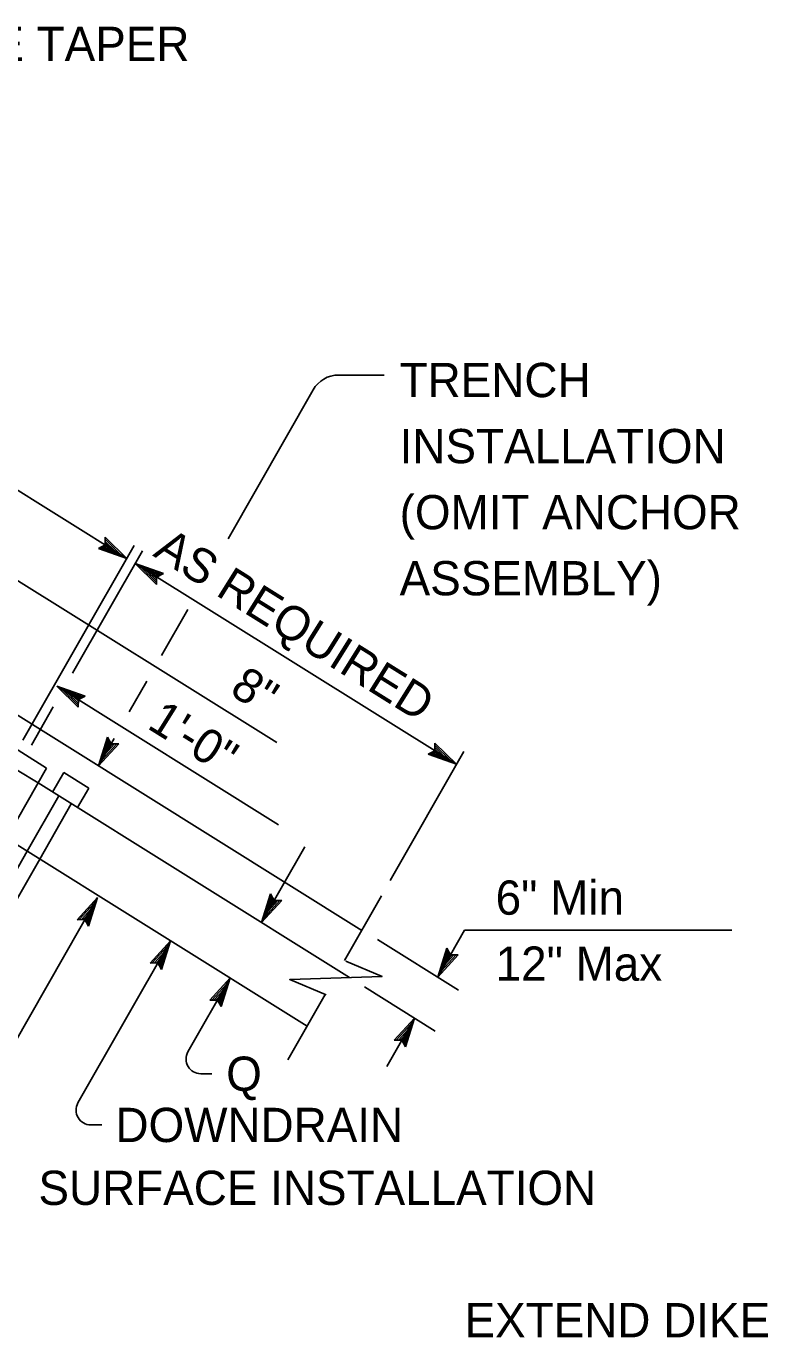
# Model space of a CAD drawing. Extents: x -894 to 866, y -476 to 714.
# Drawn here: x -121 to 29.6, y -108.8 to 159.2 of the extents above; entities that cross this region are included whole.
import ezdxf

# ---------------------------------------------------------------- set-up
doc = ezdxf.new("R2010")
doc.units = 0
for name, color, linetype in [('56 Stage 3 Anno', 7, 'Continuous'), ('57 Undefined', 7, 'Continuous'), ('60 Nongeo Data', 7, 'Continuous')]:
    doc.layers.add(name, color=color, linetype=linetype)

msp = doc.modelspace()

# ---------------------------------------------------------------- linework, layer by layer
at = {"layer": '56 Stage 3 Anno'}
for p, q in [((-168.38, 92.86), (-100.52, 50.45)), ((-57.24, 87.92), (-47.93, 87.92)), ((-79.83, 54.43), (-62.46, 84.89)), ((-104.93, 53.21), (-104.9, 54.77)), ((-104.9, 54.77), (-104.9, 54.77)), ((-104.9, 54.77), (-100.52, 50.45)), ((-104.9, 54.35), (-101.69, 51.18)), ((-104.89, 53.92), (-102.86, 51.92)), ((-121.71, 13.29), (-99.03, 53.06)), ((-111.59, 27), (-97.33, 52)), ((-106.31, 52.5), (-104.93, 53.21)), ((-100.52, 50.45), (-106.31, 52.5)), ((-106.31, 52.5), (-106.31, 52.5)), ((-101.7, 51.19), (-105.92, 52.68)), ((-102.86, 51.92), (-105.59, 52.88)), ((-104.03, 52.65), (-105.2, 53.06)), ((-104.93, 53.54), (-104.03, 52.65)), ((-127.04, 48.54), (-69.86, 12.81)), ((-100.52, 50.45), (-100.52, 50.45)), ((-98.82, 49.39), (-33.18, 8.38)), ((-94.44, 45.08), (-98.82, 49.39)), ((-98.82, 49.39), (-98.82, 49.39)), ((-98.82, 49.39), (-93.03, 47.34)), ((-94.44, 45.49), (-97.65, 48.66)), ((-97.64, 48.66), (-93.42, 47.16)), ((-94.44, 45.92), (-96.48, 47.93)), ((-96.48, 47.93), (-93.75, 46.96)), ((-94.41, 46.31), (-95.31, 47.19)), ((-95.31, 47.19), (-94.14, 46.78)), ((-94.41, 46.64), (-94.44, 45.08)), ((-93.03, 47.34), (-94.41, 46.64)), ((-93.03, 47.34), (-93.03, 47.34)), ((-94.44, 45.08), (-94.44, 45.08)), ((-93.41, 30.61), (-88.06, 39.99)), ((-110.43, 20.02), (-114.8, 24.34)), ((-114.8, 24.34), (-114.8, 24.34)), ((-114.8, 24.34), (-109.01, 22.29)), ((-114.8, 24.34), (-69.49, -3.98)), ((-99.99, 19.06), (-96.39, 25.38)), ((-110.42, 20.44), (-113.63, 23.61)), ((-113.62, 23.6), (-109.4, 22.11)), ((-110.43, 20.87), (-112.46, 22.87)), ((-112.46, 22.87), (-109.73, 21.91)), ((-110.39, 21.26), (-111.29, 22.14)), ((-111.29, 22.14), (-110.12, 21.73)), ((-110.39, 21.58), (-110.43, 20.02)), ((-109.01, 22.29), (-110.39, 21.58)), ((-109.01, 22.29), (-109.01, 22.29)), ((-119.97, 12.3), (-115.52, 20.1)), ((-110.43, 20.02), (-110.43, 20.02)), ((-106.28, 8.04), (-104.46, 13.91)), ((-106.28, 8.04), (-103.09, 13.63)), ((-105.59, 9.25), (-104.27, 13.53)), ((-104.46, 13.91), (-104.46, 13.91)), ((-104.46, 13.91), (-103.7, 12.55)), ((-102.14, 12.58), (-106.28, 8.04)), ((-102.56, 12.57), (-105.6, 9.23)), ((-104.91, 10.44), (-104.05, 13.2)), ((-102.99, 12.55), (-104.91, 10.44)), ((-104.22, 11.63), (-103.86, 12.82)), ((-103.38, 12.57), (-104.22, 11.63)), ((-103.7, 12.55), (-102.14, 12.58)), ((-102.14, 12.58), (-102.14, 12.58)), ((-46.73, -15.38), (-31.7, 10.98)), ((-38.98, 10.43), (-37.59, 11.13)), ((-35.52, 9.84), (-38.25, 10.81)), ((-36.7, 10.58), (-37.86, 10.99)), ((-37.59, 11.13), (-37.56, 12.69)), ((-37.59, 11.46), (-36.7, 10.58)), ((-37.57, 12.28), (-34.35, 9.11)), ((-37.56, 12.69), (-37.56, 12.69)), ((-37.56, 12.69), (-33.18, 8.38)), ((-37.56, 11.85), (-35.52, 9.84)), ((-33.18, 8.38), (-38.98, 10.43)), ((-38.98, 10.43), (-38.98, 10.43)), ((-34.36, 9.11), (-38.59, 10.61)), ((-33.18, 8.38), (-33.18, 8.38)), ((-106.28, 8.04), (-106.28, 8.04)), ((-72.96, -23.99), (-64.12, -8.49)), ((-72.96, -23.99), (-71.14, -18.12)), ((-72.27, -22.78), (-70.94, -18.5)), ((-71.14, -18.12), (-71.14, -18.12)), ((-71.14, -18.12), (-70.38, -19.47)), ((-135.2, -69.21), (-106.48, -18.84)), ((-110.62, -23.39), (-106.48, -18.84)), ((-110.2, -23.38), (-107.17, -20.04)), ((-109.78, -23.35), (-107.85, -21.24)), ((-107.85, -21.24), (-108.71, -24.01)), ((-107.17, -20.05), (-108.5, -24.33)), ((-106.48, -18.84), (-108.3, -24.71)), ((-106.48, -18.84), (-106.48, -18.84)), ((-68.82, -19.44), (-72.96, -23.99)), ((-69.24, -19.45), (-72.27, -22.79)), ((-71.59, -21.59), (-70.73, -18.82)), ((-69.67, -19.48), (-71.59, -21.59)), ((-70.9, -20.39), (-70.54, -19.21)), ((-70.05, -19.46), (-70.9, -20.39)), ((-70.38, -19.47), (-68.82, -19.44)), ((-68.82, -19.44), (-68.82, -19.44)), ((-109.06, -23.36), (-110.62, -23.39)), ((-110.62, -23.39), (-110.62, -23.39)), ((-109.39, -23.37), (-108.54, -22.44)), ((-108.3, -24.71), (-109.06, -23.36)), ((-108.54, -22.44), (-108.91, -23.62)), ((-72.96, -23.99), (-72.96, -23.99)), ((-108.3, -24.71), (-108.3, -24.71)), ((-36.98, -35.11), (-31.5, -25.51)), ((-31.5, -25.51), (23.1, -25.51)), ((-110.47, -60.84), (-91.57, -27.69)), ((-95.7, -32.24), (-91.57, -27.69)), ((-95.29, -32.22), (-92.25, -28.89)), ((-92.25, -28.9), (-93.58, -33.18)), ((-91.57, -27.69), (-93.39, -33.56)), ((-91.57, -27.69), (-91.57, -27.69)), ((-49.31, -27.41), (-32.73, -37.76)), ((-36.98, -35.11), (-35.16, -29.24)), ((-35.16, -29.24), (-35.16, -29.24)), ((-35.16, -29.24), (-34.4, -30.59)), ((-94.86, -32.2), (-92.94, -30.09)), ((-94.47, -32.22), (-93.62, -31.29)), ((-93.62, -31.29), (-93.99, -32.47)), ((-92.94, -30.09), (-93.79, -32.85)), ((-32.84, -30.56), (-36.98, -35.11)), ((-36.29, -33.9), (-34.96, -29.62)), ((-33.26, -30.57), (-36.29, -33.91)), ((-35.61, -32.71), (-34.75, -29.95)), ((-33.68, -30.6), (-35.61, -32.71)), ((-34.92, -31.51), (-34.55, -30.33)), ((-34.07, -30.58), (-34.92, -31.51)), ((-34.4, -30.59), (-32.84, -30.56)), ((-32.84, -30.56), (-32.84, -30.56)), ((-94.14, -32.2), (-95.7, -32.24)), ((-95.7, -32.24), (-95.7, -32.24)), ((-93.39, -33.56), (-94.14, -32.2)), ((-93.39, -33.56), (-93.39, -33.56)), ((-88.01, -50.38), (-79.4, -35.29)), ((-83.54, -39.84), (-79.4, -35.29)), ((-83.12, -39.83), (-80.09, -36.49)), ((-80.09, -36.5), (-81.41, -40.78)), ((-79.4, -35.29), (-81.22, -41.16)), ((-79.4, -35.29), (-79.4, -35.29)), ((-51.96, -37.11), (-37.51, -46.14)), ((-36.98, -35.11), (-36.98, -35.11)), ((-81.98, -39.81), (-83.54, -39.84)), ((-83.54, -39.84), (-83.54, -39.84)), ((-82.69, -39.8), (-80.77, -37.69)), ((-82.3, -39.82), (-81.46, -38.89)), ((-81.22, -41.16), (-81.98, -39.81)), ((-81.46, -38.89), (-81.82, -40.07)), ((-80.77, -37.69), (-81.63, -40.45)), ((-81.22, -41.16), (-81.22, -41.16)), ((-47.38, -53.36), (-41.75, -43.49)), ((-45.89, -48.04), (-41.75, -43.49)), ((-45.47, -48.02), (-42.44, -44.69)), ((-42.44, -44.7), (-43.77, -48.98)), ((-41.75, -43.49), (-43.57, -49.36)), ((-41.75, -43.49), (-41.75, -43.49)), ((-44.33, -48), (-45.89, -48.04)), ((-45.89, -48.04), (-45.89, -48.04)), ((-45.04, -48), (-43.12, -45.89)), ((-44.66, -48.02), (-43.81, -47.09)), ((-43.57, -49.36), (-44.33, -48)), ((-43.81, -47.09), (-44.17, -48.27)), ((-43.12, -45.89), (-43.98, -48.65)), ((-43.57, -49.36), (-43.57, -49.36)), ((-85.4, -54.87), (-83.14, -54.87)), ((-107.87, -65.33), (-105.58, -65.33))]:
    msp.add_line(p, q, dxfattribs=at)
for centre, radius, start, end in [((-57.24, 81.92), 6, 90, 150.3082), ((-85.4, -51.87), 3, 150.3087, 270), ((-107.87, -62.33), 3, 150.3083, 270)]:
    msp.add_arc(centre, radius, start, end, dxfattribs=at)
at = {"layer": '60 Nongeo Data'}
for p, q in [((-229.08, 84.77), (-52.49, -25.57)), ((-127.08, 13.96), (-116.9, 7.6)), ((-126.81, -9.79), (-116.9, 7.6)), ((-122.88, 7.2), (-118.63, 4.55)), ((-115.66, 2.7), (-113.38, 6.7)), ((-113.38, 6.7), (-108.29, 3.51)), ((-118.63, 4.55), (-55, -35.21)), ((-110.57, -0.49), (-108.29, 3.51)), ((-120.83, -9.4), (-114.39, 1.9)), ((-118.29, -10.99), (-111.84, 0.31)), ((-125.08, -6.75), (-63.65, -45.13)), ((-140.93, -44.65), (-120.83, -9.4)), ((-138.39, -46.24), (-118.29, -10.99)), ((-56.02, -31.75), (-48.48, -18.53)), ((-67.58, -52.02), (-59.98, -38.7))]:
    msp.add_line(p, q, dxfattribs=at)
msp.add_lwpolyline([(-55.8, -31.84), (-48.38, -34.98), (-67.23, -35.64), (-59.8, -38.77)], dxfattribs=at)

# ---------------------------------------------------------------- texts
at = {"layer": '57 Undefined'}
for s, p in [('ENTRANCE TAPER', (-173.01, 152.1)), ('TRENCH', (-44.78, 83.4)), ('INSTALLATION', (-44.78, 69.9)), ('(OMIT ANCHOR', (-44.78, 56.4)), ('ASSEMBLY)', (-44.78, 42.9)), ('6" Min ', (-25.17, -22.37)), ('12" Max', (-25.17, -35.87)), ('Q', (-80.2, -58.37)), ('DOWNDRAIN', (-102.82, -68.83)), ('SURFACE INSTALLATION', (-118.55, -81.68)), ('EXTEND DIKE BASE', (-31.53, -108.73))]:
    msp.add_text(s, height=7, dxfattribs=at).set_placement(p)
for s, rotation, p in [('AS REQUIRED', 327.9999, (-95.36, 51.06)), ('8"', 327.9998, (-79.76, 22.82)), ('1\'-0"', 327.9997, (-96.59, 15.87))]:
    msp.add_text(s, height=7, rotation=rotation, dxfattribs=at).set_placement(p)

doc.saveas('drawing.dxf')
